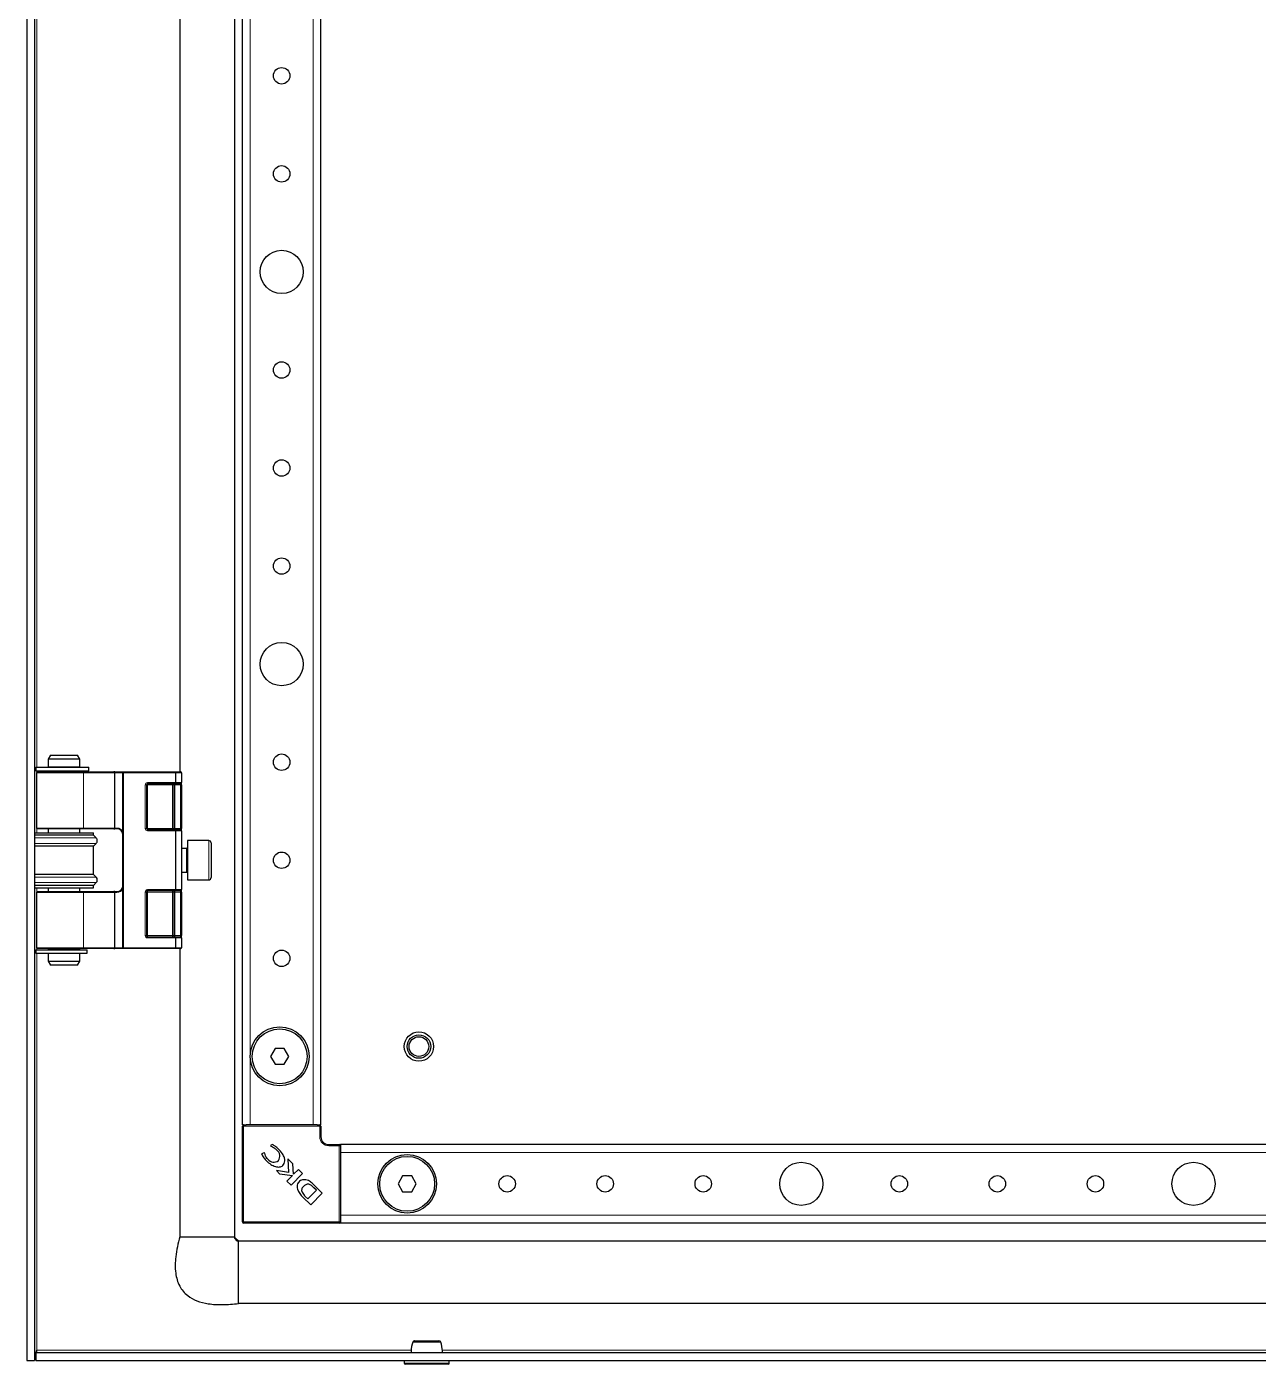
# Model space of a CAD drawing. Header units: millimetres. Extents: x -902 to 2905, y -1229 to 1219.
# Drawn here: x -754.2 to -440.1, y -701.6 to -360.6 of the extents above; entities that cross this region are included whole.
import ezdxf

# ---------------------------------------------------------------- set-up
doc = ezdxf.new("R2010")
doc.units = ezdxf.units.MM

msp = doc.modelspace()

# ---------------------------------------------------------------- linework, layer by layer
at = {"color": 7, "linetype": 'Continuous', "lineweight": 25}
for p, q in [((-754.16, 454.38), (-754.16, -700.62)), ((-752.16, 454.38), (-752.16, -700.62)), ((-701.16, 422.88), (-701.16, -669.12)), ((-699.16, -640.62), (-699.16, 394.38)), ((-679.16, -640.62), (-679.16, 394.38)), ((-715.16, -345.62), (-715.16, -550.62)), ((-748.08, -546.37), (-748.66, -547.37)), ((-748.66, -547.37), (-748.66, -549.37)), ((-745.19, -547.37), (-748.66, -547.37)), ((-748.08, -546.37), (-745.11, -546.37)), ((-740.66, -547.37), (-745.19, -547.37)), ((-745.11, -546.37), (-741.24, -546.37)), ((-740.66, -547.37), (-741.24, -546.37)), ((-740.66, -549.37), (-740.66, -547.37)), ((-751.81, -549.42), (-751.81, -550.32)), ((-751.81, -549.42), (-738.34, -549.42)), ((-751.81, -550.32), (-738.34, -550.32)), ((-751.66, -550.82), (-751.66, -564.92)), ((-751.46, -550.62), (-739.85, -550.62)), ((-740.66, -549.37), (-748.66, -549.37)), ((-748.66, -550.37), (-748.66, -550.62)), ((-740.66, -550.37), (-748.66, -550.37)), ((-748.16, -549.37), (-748.16, -549.42)), ((-748.16, -550.32), (-748.16, -550.37)), ((-741.16, -549.42), (-741.16, -549.37)), ((-741.16, -550.37), (-741.16, -550.32)), ((-740.66, -550.62), (-740.66, -550.37)), ((-739.85, -550.62), (-731.96, -550.62)), ((-738.34, -549.42), (-738.29, -549.42)), ((-738.34, -550.32), (-738.29, -550.32)), ((-738.29, -550.32), (-738.29, -549.42)), ((-731.68, -550.62), (-731.96, -550.62)), ((-731.68, -550.62), (-729.46, -550.62)), ((-729.66, -595.42), (-729.66, -550.82)), ((-729.46, -550.62), (-716.24, -550.62)), ((-716.24, -550.62), (-714.86, -550.62)), ((-716.16, -553.32), (-716.16, -550.82)), ((-714.66, -550.82), (-714.66, -553.32)), ((-723.66, -553.92), (-723.66, -565.02)), ((-716.28, -553.62), (-723.36, -553.62)), ((-716.66, -553.92), (-716.66, -565.02)), ((-714.96, -553.62), (-716.28, -553.62)), ((-714.66, -553.92), (-714.66, -553.32)), ((-714.66, -553.92), (-714.66, -565.02)), ((-739.85, -565.12), (-751.46, -565.12)), ((-748.66, -565.12), (-748.66, -566.12)), ((-740.66, -566.12), (-740.66, -565.12)), ((-731.96, -565.12), (-739.85, -565.12)), ((-731.96, -565.12), (-731.68, -565.12)), ((-731.16, -565.12), (-731.68, -565.12)), ((-723.36, -565.32), (-716.28, -565.32)), ((-716.28, -565.32), (-714.96, -565.32)), ((-716.16, -580.62), (-716.16, -565.62)), ((-714.66, -565.62), (-714.66, -565.02)), ((-714.66, -565.62), (-714.66, -580.62)), ((-752.16, -566.12), (-737.16, -566.12)), ((-737.16, -566.72), (-752.16, -566.72)), ((-737.16, -566.72), (-737.16, -566.12)), ((-736.46, -567.4), (-737.16, -566.72)), ((-737.16, -569.52), (-736.46, -568.83)), ((-707.76, -568.12), (-713.16, -568.12)), ((-713.16, -568.12), (-713.16, -573.12)), ((-707.16, -568.72), (-707.16, -573.12)), ((-737.16, -569.52), (-752.16, -569.52)), ((-737.16, -576.72), (-737.16, -569.52)), ((-713.41, -570.12), (-714.66, -570.12)), ((-714.66, -576.12), (-713.41, -576.12)), ((-713.16, -573.12), (-713.16, -578.12)), ((-707.16, -573.12), (-707.16, -577.52)), ((-737.16, -576.72), (-752.16, -576.72)), ((-737.16, -579.52), (-752.16, -579.52)), ((-736.46, -577.4), (-737.16, -576.72)), ((-737.16, -579.52), (-736.46, -578.83)), ((-737.16, -580.12), (-737.16, -579.52)), ((-713.16, -578.12), (-707.76, -578.12)), ((-752.16, -580.12), (-737.16, -580.12)), ((-751.66, -581.32), (-751.66, -595.42)), ((-751.46, -581.12), (-739.85, -581.12)), ((-748.66, -580.12), (-748.66, -581.12)), ((-740.66, -581.12), (-740.66, -580.12)), ((-739.85, -581.12), (-731.96, -581.12)), ((-731.68, -581.12), (-731.96, -581.12)), ((-731.68, -581.12), (-731.16, -581.12)), ((-723.66, -581.22), (-723.66, -592.32)), ((-716.28, -580.92), (-723.36, -580.92)), ((-716.66, -581.22), (-716.66, -592.32)), ((-714.96, -580.92), (-716.28, -580.92)), ((-714.66, -581.22), (-714.66, -580.62)), ((-714.66, -581.22), (-714.66, -592.32)), ((-723.36, -592.62), (-716.28, -592.62)), ((-716.28, -592.62), (-714.96, -592.62)), ((-716.16, -595.42), (-716.16, -592.92)), ((-714.66, -592.92), (-714.66, -592.32)), ((-714.66, -592.92), (-714.66, -595.42)), ((-751.81, -595.92), (-751.81, -596.82)), ((-751.81, -595.92), (-738.82, -595.92)), ((-739.85, -595.62), (-751.46, -595.62)), ((-748.66, -595.62), (-748.66, -595.87)), ((-740.66, -595.87), (-748.66, -595.87)), ((-748.16, -595.87), (-748.16, -595.92)), ((-741.16, -595.92), (-741.16, -595.87)), ((-740.66, -595.87), (-740.66, -595.62)), ((-731.96, -595.62), (-739.85, -595.62)), ((-738.82, -595.92), (-738.74, -595.92)), ((-738.74, -596.82), (-738.74, -595.92)), ((-738.74, -595.92), (-738.72, -595.92)), ((-738.72, -596.82), (-738.72, -595.92)), ((-731.96, -595.62), (-731.68, -595.62)), ((-729.46, -595.62), (-731.68, -595.62)), ((-716.24, -595.62), (-729.46, -595.62)), ((-714.86, -595.62), (-716.24, -595.62)), ((-715.16, -595.62), (-715.16, -669.12)), ((-751.81, -596.82), (-738.82, -596.82)), ((-748.66, -596.87), (-748.66, -598.87)), ((-740.66, -596.87), (-748.66, -596.87)), ((-748.66, -598.87), (-748.08, -599.87)), ((-748.66, -598.87), (-740.66, -598.87)), ((-748.16, -596.82), (-748.16, -596.87)), ((-741.24, -599.87), (-748.08, -599.87)), ((-741.24, -599.87), (-740.66, -598.87)), ((-741.16, -596.87), (-741.16, -596.82)), ((-740.66, -598.87), (-740.66, -596.87)), ((-738.82, -596.82), (-738.74, -596.82)), ((-738.74, -596.82), (-738.72, -596.82)), ((-690.81, -621.12), (-691.97, -623.12)), ((-691.97, -623.12), (-690.81, -625.12)), ((-688.5, -621.12), (-690.81, -621.12)), ((-687.35, -623.12), (-688.5, -621.12)), ((-688.5, -625.12), (-687.35, -623.12)), ((-690.81, -625.12), (-688.5, -625.12)), ((-698.86, -640.62), (-699.16, -640.62)), ((-699.16, -665.32), (-699.16, -640.92)), ((-698.86, -640.62), (-698.21, -640.62)), ((-697.16, -640.62), (-698.21, -640.62)), ((-681.16, -640.62), (-697.16, -640.62)), ((-680.1, -640.62), (-681.16, -640.62)), ((-680.1, -640.62), (-679.46, -640.62)), ((-679.16, -640.62), (-679.46, -640.62)), ((-679.16, -640.92), (-679.16, -643.62)), ((-693.61, -647.68), (-694.3, -648.01)), ((-693.48, -647.82), (-693.61, -647.68)), ((-691.53, -645.62), (-692.04, -645.87)), ((-692.04, -645.87), (-691.93, -645.98)), ((-677.16, -645.62), (-674.46, -645.62)), ((-294.66, -645.62), (-674.16, -645.62)), ((-674.16, -645.62), (-674.16, -645.92)), ((-674.16, -645.92), (-674.16, -646.56)), ((-674.16, -646.56), (-674.16, -647.62)), ((-674.16, -647.62), (-674.16, -663.62)), ((-687.57, -649.25), (-687.39, -652.72)), ((-686.28, -650.53), (-687.57, -649.25)), ((-686.11, -653.19), (-686.28, -650.53)), ((-690.49, -652.25), (-689.69, -653.04)), ((-687.39, -652.72), (-690.49, -652.25)), ((-689.69, -653.04), (-686.43, -653.53)), ((-686.43, -653.53), (-687.82, -654.92)), ((-686.77, -655.97), (-683.81, -653.01)), ((-684.87, -651.95), (-686.11, -653.19)), ((-683.81, -653.01), (-684.87, -651.95)), ((-658.31, -653.62), (-659.47, -655.62)), ((-656, -653.62), (-658.31, -653.62)), ((-654.85, -655.62), (-656, -653.62)), ((-687.82, -654.92), (-686.77, -655.97)), ((-682.47, -659.45), (-680.29, -657.27)), ((-681.76, -660.97), (-678.81, -658.01)), ((-680.29, -657.27), (-680.96, -656.61)), ((-680.7, -656.12), (-680.71, -656.1)), ((-678.81, -658.01), (-680.7, -656.12)), ((-659.47, -655.62), (-658.31, -657.62)), ((-658.31, -657.62), (-656, -657.62)), ((-656, -657.62), (-654.85, -655.62)), ((-683.76, -658.98), (-681.76, -660.97)), ((-683.21, -658.73), (-682.47, -659.45)), ((-674.16, -663.62), (-674.16, -664.67)), ((-674.16, -664.67), (-674.16, -665.32)), ((-674.46, -665.62), (-698.86, -665.62)), ((-674.16, -665.32), (-674.16, -665.62)), ((-294.66, -665.62), (-674.16, -665.62)), ((-700.16, -670.12), (-294.06, -670.12)), ((-167.16, -686.12), (-700.16, -686.12)), ((-751.86, -698.62), (-751.86, -700.62)), ((-751.86, -698.62), (-161.46, -698.62)), ((-751.75, -698.62), (-751.56, -698.02)), ((-754.16, -700.62), (-752.16, -700.62)), ((-751.86, -700.62), (-161.46, -700.62)), ((-657.91, -700.62), (-657.91, -701.37)), ((-655.17, -701.62), (-657.66, -701.62)), ((-646.66, -701.62), (-655.17, -701.62)), ((-646.41, -701.37), (-646.41, -700.62))]:
    msp.add_line(p, q, dxfattribs=at)
at = {"color": 8, "linetype": 'Continuous', "lineweight": 18}
for p, q in [((-697.16, -640.62), (-697.16, 394.38)), ((-681.16, -640.62), (-681.16, 394.38)), ((-751.56, -549.42), (-751.56, -346.82)), ((-739.71, -550.82), (-751.66, -550.82)), ((-751.56, -550.64), (-751.56, -550.32)), ((-739.71, -550.82), (-739.71, -564.92)), ((-731.82, -550.82), (-739.71, -550.82)), ((-738.34, -549.42), (-738.34, -550.32)), ((-731.82, -564.92), (-731.82, -550.82)), ((-731.68, -550.82), (-731.82, -550.82)), ((-731.68, -550.82), (-731.68, -550.62)), ((-731.68, -550.82), (-731.68, -564.92)), ((-729.66, -550.82), (-731.68, -550.82)), ((-729.66, -550.82), (-729.46, -550.82)), ((-729.46, -550.62), (-729.46, -550.82)), ((-729.46, -550.82), (-729.46, -595.42)), ((-716.16, -550.82), (-729.46, -550.82)), ((-714.66, -550.82), (-716.16, -550.82)), ((-723.96, -565.02), (-723.96, -553.92)), ((-723.96, -553.92), (-723.66, -553.92)), ((-723.66, -553.92), (-723.36, -553.92)), ((-723.36, -553.32), (-716.16, -553.32)), ((-723.36, -553.32), (-723.36, -553.62)), ((-723.36, -553.62), (-723.36, -553.92)), ((-716.96, -553.92), (-723.36, -553.92)), ((-723.36, -553.92), (-723.36, -565.02)), ((-716.96, -553.62), (-716.96, -553.92)), ((-716.96, -553.92), (-716.66, -553.92)), ((-716.96, -565.02), (-716.96, -553.92)), ((-716.66, -553.92), (-716.36, -553.92)), ((-716.36, -553.62), (-716.36, -553.92)), ((-714.96, -553.92), (-716.36, -553.92)), ((-716.36, -553.92), (-716.36, -565.02)), ((-716.16, -553.32), (-714.66, -553.32)), ((-714.96, -553.62), (-714.96, -553.92)), ((-714.66, -553.92), (-714.96, -553.92)), ((-714.96, -565.02), (-714.96, -553.92)), ((-751.66, -564.92), (-739.71, -564.92)), ((-751.56, -566.12), (-751.56, -565.09)), ((-739.71, -564.92), (-731.82, -564.92)), ((-731.68, -564.92), (-731.82, -564.92)), ((-731.68, -565.12), (-731.68, -564.92)), ((-731.68, -564.92), (-731.16, -564.92)), ((-731.16, -565.12), (-731.16, -564.92)), ((-723.66, -565.02), (-723.96, -565.02)), ((-723.36, -565.02), (-723.66, -565.02)), ((-723.36, -565.02), (-716.96, -565.02)), ((-723.36, -565.02), (-723.36, -565.32)), ((-723.36, -565.32), (-723.36, -565.62)), ((-716.16, -565.62), (-723.36, -565.62)), ((-716.96, -565.02), (-716.96, -565.32)), ((-716.66, -565.02), (-716.96, -565.02)), ((-716.36, -565.02), (-716.66, -565.02)), ((-716.36, -565.02), (-714.96, -565.02)), ((-716.36, -565.02), (-716.36, -565.32)), ((-714.66, -565.62), (-716.16, -565.62)), ((-714.96, -565.02), (-714.96, -565.32)), ((-714.96, -565.02), (-714.66, -565.02)), ((-736.46, -567.4), (-752.16, -567.4)), ((-736.46, -568.83), (-752.16, -568.83)), ((-707.76, -573.12), (-707.76, -568.12)), ((-713.41, -576.12), (-713.41, -570.12)), ((-707.76, -578.12), (-707.76, -573.12)), ((-736.46, -577.4), (-752.16, -577.4)), ((-736.46, -578.83), (-752.16, -578.83)), ((-739.71, -581.32), (-751.66, -581.32)), ((-751.56, -581.14), (-751.56, -580.12)), ((-739.71, -581.32), (-739.71, -595.42)), ((-731.82, -581.32), (-739.71, -581.32)), ((-731.82, -595.42), (-731.82, -581.32)), ((-731.82, -581.32), (-731.68, -581.32)), ((-731.68, -581.32), (-731.68, -581.12)), ((-731.68, -581.32), (-731.68, -595.42)), ((-731.16, -581.32), (-731.68, -581.32)), ((-731.16, -581.32), (-731.16, -581.12)), ((-723.96, -592.32), (-723.96, -581.22)), ((-723.96, -581.22), (-723.66, -581.22)), ((-723.66, -581.22), (-723.36, -581.22)), ((-723.36, -580.62), (-716.16, -580.62)), ((-723.36, -580.92), (-723.36, -580.62)), ((-723.36, -580.92), (-723.36, -581.22)), ((-716.96, -581.22), (-723.36, -581.22)), ((-723.36, -581.22), (-723.36, -592.32)), ((-716.96, -580.92), (-716.96, -581.22)), ((-716.96, -581.22), (-716.66, -581.22)), ((-716.96, -592.32), (-716.96, -581.22)), ((-716.66, -581.22), (-716.36, -581.22)), ((-716.36, -581.22), (-716.36, -580.92)), ((-714.96, -581.22), (-716.36, -581.22)), ((-716.36, -581.22), (-716.36, -592.32)), ((-716.16, -580.62), (-714.66, -580.62)), ((-714.96, -581.22), (-714.96, -580.92)), ((-714.96, -581.22), (-714.66, -581.22)), ((-714.96, -592.32), (-714.96, -581.22)), ((-723.96, -592.32), (-723.66, -592.32)), ((-723.66, -592.32), (-723.36, -592.32)), ((-723.36, -592.32), (-716.96, -592.32)), ((-723.36, -592.32), (-723.36, -592.62)), ((-723.36, -592.92), (-723.36, -592.62)), ((-716.16, -592.92), (-723.36, -592.92)), ((-716.96, -592.32), (-716.96, -592.62)), ((-716.96, -592.32), (-716.66, -592.32)), ((-716.66, -592.32), (-716.36, -592.32)), ((-716.36, -592.62), (-716.36, -592.32)), ((-716.36, -592.32), (-714.96, -592.32)), ((-714.66, -592.92), (-716.16, -592.92)), ((-714.96, -592.62), (-714.96, -592.32)), ((-714.96, -592.32), (-714.66, -592.32)), ((-751.66, -595.42), (-739.71, -595.42)), ((-751.56, -595.92), (-751.56, -595.59)), ((-739.71, -595.42), (-731.82, -595.42)), ((-738.82, -595.92), (-738.82, -596.82)), ((-731.82, -595.42), (-731.68, -595.42)), ((-731.68, -595.62), (-731.68, -595.42)), ((-731.68, -595.42), (-729.66, -595.42)), ((-729.46, -595.42), (-729.66, -595.42)), ((-729.46, -595.42), (-716.16, -595.42)), ((-729.46, -595.42), (-729.46, -595.62)), ((-716.16, -595.42), (-714.66, -595.42)), ((-751.56, -698.02), (-751.56, -596.82)), ((-699.16, -640.92), (-698.86, -640.92)), ((-698.86, -640.62), (-698.86, -640.92)), ((-698.86, -640.92), (-698.86, -665.32)), ((-679.46, -640.92), (-698.86, -640.92)), ((-679.46, -640.62), (-679.46, -640.92)), ((-679.46, -643.62), (-679.46, -640.92)), ((-679.46, -640.92), (-679.16, -640.92)), ((-679.16, -643.62), (-679.46, -643.62)), ((-677.16, -645.62), (-677.16, -645.92)), ((-674.46, -645.92), (-677.16, -645.92)), ((-674.46, -645.62), (-674.46, -645.92)), ((-674.46, -665.32), (-674.46, -645.92)), ((-674.46, -645.92), (-674.16, -645.92)), ((-294.66, -647.62), (-674.16, -647.62)), ((-294.66, -663.62), (-674.16, -663.62)), ((-698.86, -665.32), (-699.16, -665.32)), ((-698.86, -665.32), (-674.46, -665.32)), ((-698.86, -665.32), (-698.86, -665.62)), ((-674.46, -665.32), (-674.46, -665.62)), ((-674.46, -665.32), (-674.16, -665.32)), ((-656.13, -698.02), (-751.56, -698.02)), ((-265.13, -698.02), (-648.19, -698.02)), ((-657.91, -701.37), (-655.3, -701.37)), ((-655.3, -701.37), (-646.41, -701.37))]:
    msp.add_line(p, q, dxfattribs=at)
at = {"color": 7, "linetype": 'Continuous', "lineweight": 25}
for centre, radius in [((-689.16, -373.12), 2.1), ((-689.16, -398.12), 2.1), ((-689.16, -423.12), 5.5), ((-689.16, -448.12), 2.1), ((-689.16, -473.12), 2.1), ((-689.16, -498.12), 2.1), ((-689.16, -523.12), 5.5), ((-689.16, -548.12), 2.1), ((-689.16, -573.12), 2.1), ((-689.16, -598.12), 2.1), ((-689.66, -623.12), 7.5), ((-689.66, -623.12), 7), ((-654.16, -620.62), 3.75), ((-654.16, -620.62), 3), ((-654.16, -620.62), 2.5), ((-657.16, -655.62), 7.5), ((-657.16, -655.62), 7), ((-556.66, -655.62), 5.5), ((-456.66, -655.62), 5.5), ((-631.66, -655.62), 2.1), ((-606.66, -655.62), 2.1), ((-581.66, -655.62), 2.1), ((-531.66, -655.62), 2.1), ((-506.66, -655.62), 2.1), ((-481.66, -655.62), 2.1)]:
    msp.add_circle(centre, radius, dxfattribs=at)
for centre, radius, start, end in [((-751.46, -550.82), 0.2, 90, 180), ((-729.46, -550.82), 0.2, 90, 180), ((-714.86, -550.82), 0.2, 0, 90), ((-723.36, -553.92), 0.3, 90, 180), ((-716.36, -553.92), 0.3, 90, 180), ((-714.96, -553.32), 0.3, 270, 0), ((-751.46, -564.92), 0.2, 180, 270), ((-731.16, -566.62), 1.5, 0, 90), ((-723.36, -565.02), 0.3, 180, 270), ((-716.36, -565.02), 0.3, 180, 270), ((-714.96, -565.62), 0.3, 0, 90), ((-737.16, -568.12), 1, 314.427, 45.573), ((-707.76, -568.72), 0.6, 0, 90), ((-713.41, -569.87), 0.25, 270, 0), ((-713.41, -576.37), 0.25, 0, 90), ((-737.16, -578.12), 1, 314.427, 45.573), ((-731.16, -579.62), 1.5, 270, 0), ((-707.76, -577.52), 0.6, 270, 0), ((-751.46, -581.32), 0.2, 90, 180), ((-723.36, -581.22), 0.3, 90, 180), ((-716.36, -581.22), 0.3, 90, 180), ((-714.96, -580.62), 0.3, 270, 0), ((-723.36, -592.32), 0.3, 180, 270), ((-716.36, -592.32), 0.3, 180, 270), ((-714.96, -592.92), 0.3, 0, 90), ((-751.46, -595.42), 0.2, 180, 270), ((-729.46, -595.42), 0.2, 180, 270), ((-714.86, -595.42), 0.2, 270, 0), ((-698.86, -640.92), 0.3, 90, 180), ((-679.46, -640.92), 0.3, 0, 90), ((-677.16, -643.62), 2, 180, 270), ((-691.56, -648.54), 1.94, 323.3097, 52.3464), ((-674.46, -645.92), 0.3, 0, 90), ((-691.16, -648.11), 1.97, 218.454, 305.887), ((-680.55, -655.32), 4.87, 200.3445, 228.7777), ((-678.74, -654.54), 6.12, 216.9888, 223.0744), ((-698.86, -665.32), 0.3, 180, 270), ((-674.46, -665.32), 0.3, 270, 0), ((-655.27, -696.12), 0.5, 89.9637, 164.834), ((-649.05, -696.12), 0.5, 15.2465, 90.046), ((-657.66, -701.37), 0.25, 180, 270), ((-646.66, -701.37), 0.25, 270, 0)]:
    msp.add_arc(centre, radius, start, end, dxfattribs=at)
at = {"color": 8, "linetype": 'Continuous', "lineweight": 18}
for centre, radius, start, end in [((-739.89, -550.79), 0.179, 351.9505, 78.5782), ((-731.99, -550.79), 0.179, 351.9505, 78.5782), ((-723.36, -553.92), 0.6, 90, 180), ((-739.89, -564.94), 0.179, 281.4218, 8.0495), ((-731.99, -564.94), 0.179, 281.4218, 8.0495), ((-731.16, -566.62), 1.7, 28.0725, 90), ((-723.36, -565.02), 0.6, 180, 270), ((-739.89, -581.29), 0.179, 351.9505, 78.5782), ((-731.99, -581.29), 0.179, 351.9505, 78.5782), ((-731.16, -579.62), 1.7, 270, 331.9275), ((-723.36, -581.22), 0.6, 90, 180), ((-723.36, -592.32), 0.6, 180, 270), ((-739.89, -595.44), 0.179, 281.4218, 8.0495), ((-731.99, -595.44), 0.179, 281.4218, 8.0495), ((-677.16, -643.62), 2.3, 180, 270)]:
    msp.add_arc(centre, radius, start, end, dxfattribs=at)
at = {"color": 7, "linetype": 'Continuous', "lineweight": 25}
for centre, major_axis, start_param, end_param in [((-716.24, -550.82), (0, 0.2), 4.712389, 6.283185), ((-716.28, -553.32), (0, 0.3), 3.141593, 4.712389), ((-716.28, -565.62), (0, 0.3), 4.712389, 6.283185), ((-716.28, -580.62), (0, 0.3), 3.141593, 4.712389), ((-716.28, -592.92), (0, 0.3), 4.712389, 6.283185), ((-716.24, -595.42), (0, 0.2), 3.141593, 4.712389)]:
    msp.add_ellipse(centre, major_axis=major_axis, ratio=0.414214, start_param=start_param, end_param=end_param, dxfattribs=at)
for points, knots in [([(-692.7, -649.33), (-692.92, -649.07), (-693.3, -648.63), (-693.42, -648.06), (-693.48, -647.82)], [0, 0, 0, 0, 0.5796082, 1, 1, 1, 1]), ([(-691.93, -645.98), (-691.62, -646.12), (-691.05, -646.38), (-690.59, -646.81), (-690.38, -647.01)], [0, 0, 0, 0, 0.547643, 1, 1, 1, 1]), ([(-690.02, -646.72), (-690.29, -646.48), (-690.75, -646.05), (-691.3, -645.75), (-691.53, -645.62)], [0, 0, 0, 0, 0.577653, 1, 1, 1, 1]), ([(-688.9, -650.95), (-688.76, -650.79), (-688.48, -650.45), (-688.31, -649.76), (-688.44, -648.88), (-689.01, -647.81), (-689.65, -647.12), (-690.02, -646.72)], [0, 0, 0, 0, 0.130532, 0.266031, 0.423997, 0.666819, 1, 1, 1, 1]), ([(-694.3, -648.01), (-694.12, -648.35), (-693.78, -648.98), (-693.29, -649.51), (-693.06, -649.75)], [0, 0, 0, 0, 0.5368, 1, 1, 1, 1]), ([(-693.06, -649.75), (-692.69, -650.08), (-692, -650.69), (-690.83, -651.24), (-689.89, -651.38), (-689.24, -651.23), (-689.01, -651.04), (-688.9, -650.95)], [0, 0, 0, 0, 0.315674, 0.58952, 0.813199, 0.909026, 1, 1, 1, 1]), ([(-682.04, -654.97), (-682.25, -654.86), (-682.63, -654.65), (-683.27, -654.54), (-683.86, -654.57), (-684.4, -654.78), (-684.83, -655.14), (-685.12, -655.65), (-685.24, -656.31), (-685.16, -656.76), (-685.11, -657.01)], [0, 0, 0, 0, 0.1380907, 0.2654555, 0.3840134, 0.4961027, 0.6057595, 0.7197905, 0.8476619, 1, 1, 1, 1]), ([(-683.54, -656.24), (-683.63, -656.34), (-683.8, -656.51), (-683.98, -656.79), (-684.07, -657.06), (-684.07, -657.39), (-683.92, -657.79), (-683.73, -658.07), (-683.63, -658.23)], [0, 0, 0, 0, 0.176808, 0.319231, 0.43938, 0.552395, 0.749205, 1, 1, 1, 1]), ([(-680.96, -656.61), (-681.16, -656.42), (-681.53, -656.07), (-682.07, -655.74), (-682.52, -655.68), (-682.86, -655.75), (-683.21, -655.94), (-683.43, -656.13), (-683.54, -656.24)], [0, 0, 0, 0, 0.274676, 0.503042, 0.607381, 0.716579, 0.843412, 1, 1, 1, 1]), ([(-681.2, -655.65), (-681.35, -655.51), (-681.61, -655.27), (-681.91, -655.06), (-682.04, -654.97)], [0, 0, 0, 0, 0.55183, 1, 1, 1, 1]), ([(-680.71, -656.1), (-680.79, -656.03), (-680.95, -655.87), (-681.11, -655.72), (-681.2, -655.65)], [0, 0, 0, 0, 0.486421, 1, 1, 1, 1]), ([(-715.16, -669.12), (-715.56, -670.8), (-716.3, -673.84), (-716.39, -678.15), (-715.42, -681.7), (-713.37, -684.15), (-710.73, -685.58), (-707.71, -686.32), (-704.11, -686.52), (-701.54, -686.26), (-700.16, -686.12)], [0, 0, 0, 0, 0.176067, 0.318225, 0.435596, 0.543482, 0.633889, 0.737152, 0.858183, 1, 1, 1, 1]), ([(-702.14, -669.12), (-701.84, -669.12), (-701.39, -669.12), (-701.3, -669.12), (-701.27, -669.12)], [0, 0, 0, 0, 0.649139, 1, 1, 1, 1]), ([(-700.16, -670.28), (-700.26, -670.27), (-700.4, -670.25), (-700.55, -670.18), (-700.64, -670.12), (-700.69, -670.06), (-700.73, -669.98), (-700.76, -669.91), (-700.83, -669.74), (-701, -669.66), (-701.15, -669.43), (-701.18, -669.23), (-701.19, -669.12)], [0, 0, 0, 0, 0.146823, 0.202041, 0.247643, 0.28691, 0.323569, 0.360785, 0.40083, 0.628513, 0.79432, 1, 1, 1, 1]), ([(-700.16, -670.12), (-700.38, -669.97), (-700.78, -669.7), (-701.04, -669.3), (-701.16, -669.12)], [0, 0, 0, 0, 0.556114, 1, 1, 1, 1]), ([(-700.16, -686.12), (-700.16, -686.09), (-700.16, -686.02), (-700.16, -685.38), (-700.16, -683.92), (-700.16, -681.73), (-700.16, -679.73), (-700.16, -678.12), (-700.16, -676.51), (-700.16, -674.51), (-700.16, -672.33), (-700.16, -670.82), (-700.16, -670.42), (-700.16, -670.28)], [0, 0, 0, 0, 0.069165, 0.1363, 0.267291, 0.398282, 0.465417, 0.534583, 0.603748, 0.670883, 0.801874, 0.932865, 1, 1, 1, 1]), ([(-655.23, -695.62), (-655.24, -695.62), (-655.29, -695.62), (-655.01, -695.62), (-654.49, -695.62), (-653.77, -695.62), (-652.92, -695.62), (-651.85, -695.62), (-650.83, -695.62), (-649.94, -695.62), (-649.33, -695.62), (-649.04, -695.62), (-649.08, -695.62), (-649.09, -695.62)], [0, 0, 0, 0, 0.03384, 0.141254, 0.248698, 0.315774, 0.423314, 0.530846, 0.63821, 0.745706, 0.853372, 0.960917, 1, 1, 1, 1]), ([(-752.16, -700.62), (-752.13, -700.18), (-752.1, -699.62), (-751.9, -699.06), (-751.86, -698.94)], [0, 0, 0, 0, 0.773459, 1, 1, 1, 1]), ([(-655.75, -695.97), (-655.94, -696.71), (-656.16, -697.57), (-656.18, -698.49), (-656.18, -698.62)], [0, 0, 0, 0, 0.85815, 1, 1, 1, 1]), ([(-648.14, -698.62), (-648.14, -698.49), (-648.16, -697.57), (-648.38, -696.71), (-648.57, -695.97)], [0, 0, 0, 0, 0.14185, 1, 1, 1, 1])]:
    msp.add_open_spline(points, degree=3, knots=knots, dxfattribs=at)
for points in [[(-715.16, -669.12), (-715.12, -669.12), (-715.03, -669.12), (-714.46, -669.12), (-714.18, -669.12)], [(-714.18, -669.12), (-713.85, -669.12), (-713.19, -669.12), (-712.21, -669.12), (-711.73, -669.12)], [(-711.73, -669.12), (-711.17, -669.12), (-710.04, -669.12), (-708.79, -669.12), (-708.16, -669.12)], [(-708.16, -669.12), (-707.53, -669.12), (-706.28, -669.12), (-705.15, -669.12), (-704.59, -669.12)], [(-704.59, -669.12), (-704.1, -669.12), (-703.13, -669.12), (-702.47, -669.12), (-702.14, -669.12)], [(-751.56, -698.02), (-751.58, -698.1), (-751.63, -698.25), (-751.71, -698.45), (-751.78, -698.59), (-751.83, -698.61), (-751.86, -698.62)]]:
    msp.add_open_spline(points, degree=3, dxfattribs=at)
at = {"color": 8, "linetype": 'Continuous', "lineweight": 18}
msp.add_open_spline([(-648.61, -695.99), (-648.6, -695.99), (-648.55, -695.99), (-648.89, -695.99), (-649.6, -695.99), (-650.62, -695.99), (-651.8, -695.99), (-653.03, -695.99), (-654.02, -695.99), (-654.85, -695.99), (-655.45, -695.99), (-655.77, -695.99), (-655.72, -695.99), (-655.71, -695.99)], degree=3, knots=[0, 0, 0, 0, 0.038891, 0.14638, 0.253973, 0.361383, 0.468681, 0.576165, 0.683665, 0.750707, 0.858068, 0.965424, 1, 1, 1, 1], dxfattribs=at)

doc.saveas('drawing.dxf')
